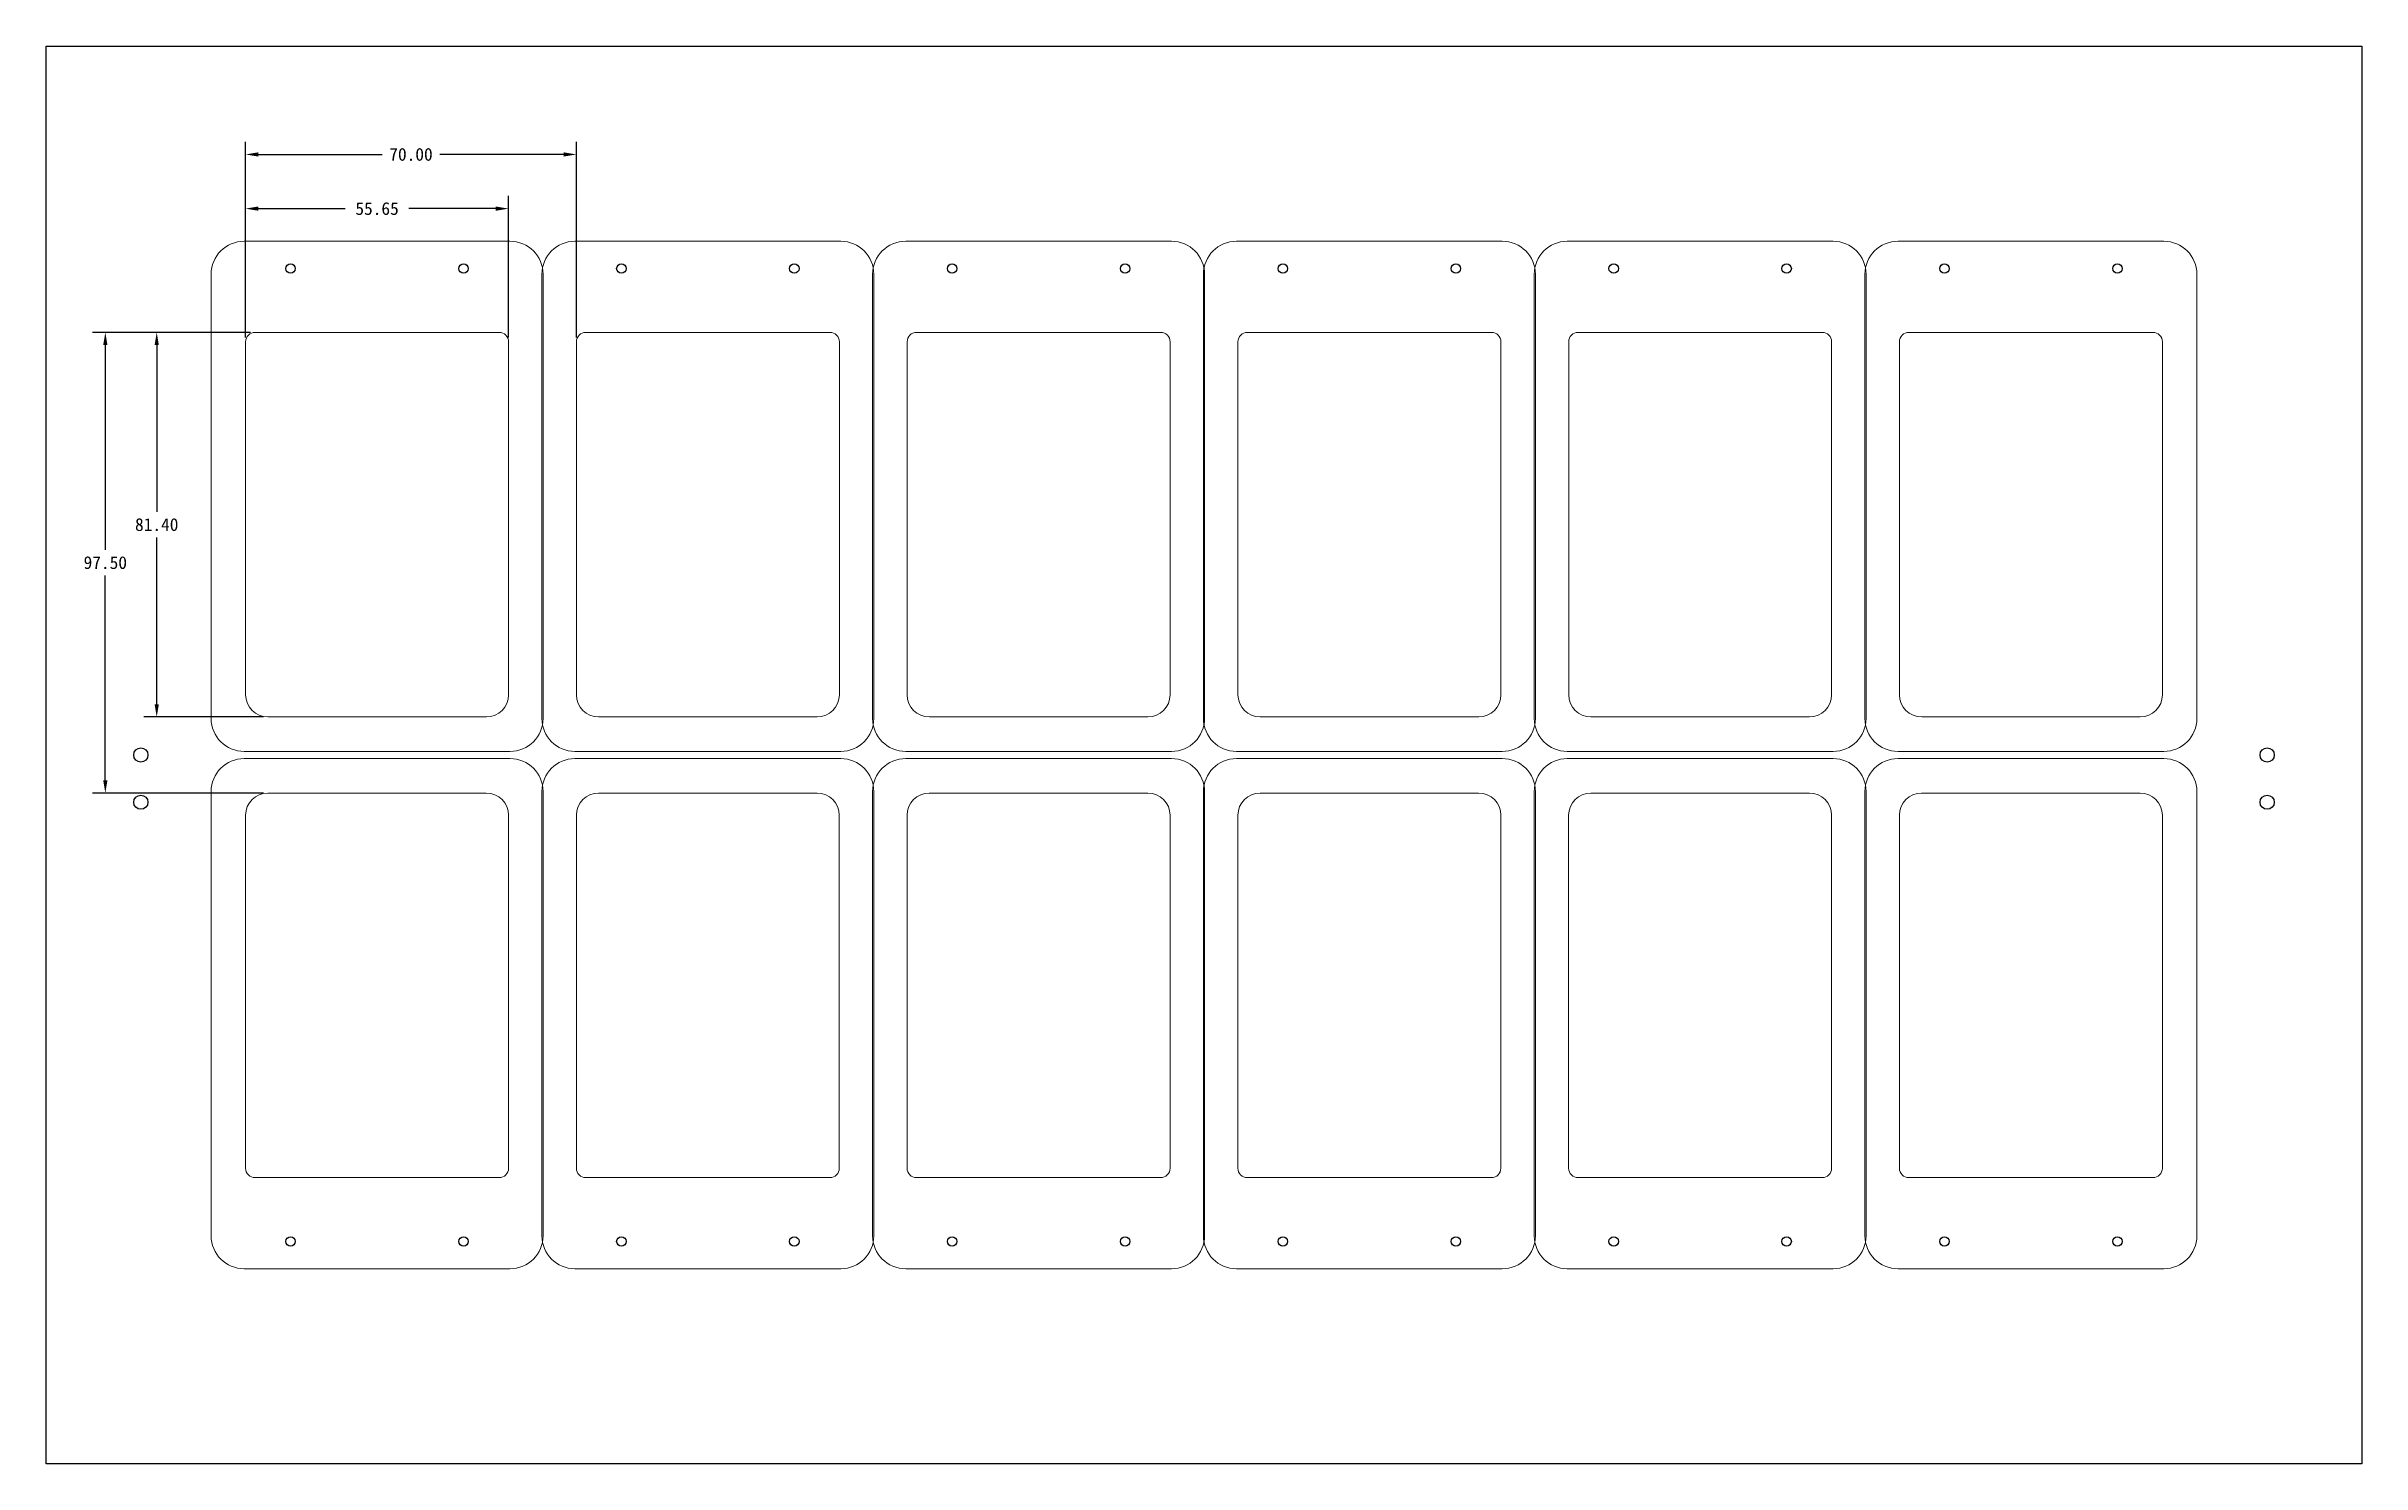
# Model space of a CAD drawing. Header units: millimetres. Extents: x 4167 to 4657, y 2393 to 2693.
import ezdxf

# ---------------------------------------------------------------- set-up
doc = ezdxf.new("R2010")
doc.units = ezdxf.units.MM
doc.header["$MEASUREMENT"] = 0
doc.layers.add('2-1等高线图层二', color=5, linetype='Continuous')
doc.layers.add('Make2D___U+53EF_U+89C1_U+7EBF___U+573A_U+666F_U+8F6E_U+5ED3_U+7EBF', color=7, linetype='Continuous')
doc.dimstyles.new('副本 Standard', dxfattribs={"dimscale": 15, "dimtxt": 0.18, "dimasz": 0.18, "dimexe": 0.18, "dimexo": 0.0625, "dimgap": 0.09, "dimtad": 0, "dimtih": 1, "dimtoh": 1, "dimzin": 0, "dimdsep": 46, "dimtxsty": 'Standard', "dimcen": 0.09, "dimadec": 0, "dimazin": 0, "dimtfac": 1, "dimtofl": 0, "dimtmove": 0, "dimatfit": 3, "dimfxl": 1, "dimtolj": 1, "dimtzin": 0, "dimarcsym": 0})

# ---------------------------------------------------------------- blocks, each defined once
blk = doc.blocks.new('854613')
at = {"layer": 'Make2D___U+53EF_U+89C1_U+7EBF___U+573A_U+666F_U+8F6E_U+5ED3_U+7EBF', "color": 7, "lineweight": 5}
for p, q in [((4232.78, 2576.69), (4232.78, 2651.39)), ((4234.78, 2653.39), (4286.43, 2653.39)), ((4288.43, 2651.39), (4288.43, 2576.69)), ((4283.73, 2571.99), (4237.48, 2571.99))]:
    blk.add_line(p, q, dxfattribs=at)
for centre, radius, start, end in [((4234.78, 2651.39), 2, 90, 180), ((4286.43, 2651.39), 2, 0, 90), ((4237.48, 2576.69), 4.7, 180, 270), ((4283.73, 2576.69), 4.7, 270, 0)]:
    blk.add_arc(centre, radius, start, end, dxfattribs=at)
blk = doc.blocks.new('*D176')
at = {"color": 0, "lineweight": -2}
for p, q in [((4208.98, 2631.39), (4208.98, 2661.34)), ((4264.63, 2631.39), (4264.63, 2661.34)), ((4211.68, 2658.64), (4230.05, 2658.64)), ((4261.93, 2658.64), (4243.55, 2658.64))]:
    blk.add_line(p, q, dxfattribs=at)
at = {"color": 0}
for points in [[(4211.68, 2659.09), (4211.68, 2658.19), (4208.98, 2658.64)], [(4261.93, 2659.09), (4261.93, 2658.19), (4264.63, 2658.64)]]:
    blk.add_solid(points, dxfattribs=at)
at = {"layer": 'Defpoints', "color": 0}
for p in [(4264.63, 2658.64), (4208.98, 2630.45), (4264.63, 2630.45)]:
    blk.add_point(p, dxfattribs=at)
at = {"color": 0, "insert": (4236.8, 2658.64), "char_height": 2.7, "attachment_point": 5}
blk.add_mtext('\\A1;55.65', dxfattribs=at)
blk = doc.blocks.new('*D177')
at = {"color": 0, "lineweight": -2}
for p, q in [((4210.04, 2632.45), (4187.47, 2632.45)), ((4190.17, 2629.75), (4190.17, 2594.45)), ((4190.17, 2553.75), (4190.17, 2589.05)), ((4212.74, 2551.05), (4187.47, 2551.05))]:
    blk.add_line(p, q, dxfattribs=at)
at = {"color": 0}
for points in [[(4189.72, 2629.75), (4190.62, 2629.75), (4190.17, 2632.45)], [(4189.72, 2553.75), (4190.62, 2553.75), (4190.17, 2551.05)]]:
    blk.add_solid(points, dxfattribs=at)
at = {"layer": 'Defpoints', "color": 0}
for p in [(4210.98, 2632.45), (4190.17, 2551.05), (4213.68, 2551.05)]:
    blk.add_point(p, dxfattribs=at)
at = {"color": 0, "insert": (4190.17, 2591.75), "char_height": 2.7, "attachment_point": 5}
blk.add_mtext('\\A1;81.40', dxfattribs=at)
blk = doc.blocks.new('*D178')
at = {"color": 0, "lineweight": -2}
for p, q in [((4208.98, 2631.39), (4208.98, 2672.81)), ((4278.98, 2631.39), (4278.98, 2672.81)), ((4211.68, 2670.11), (4237.9, 2670.11)), ((4276.28, 2670.11), (4250.05, 2670.11))]:
    blk.add_line(p, q, dxfattribs=at)
at = {"color": 0}
for points in [[(4211.68, 2670.56), (4211.68, 2669.66), (4208.98, 2670.11)], [(4276.28, 2670.56), (4276.28, 2669.66), (4278.98, 2670.11)]]:
    blk.add_solid(points, dxfattribs=at)
at = {"layer": 'Defpoints', "color": 0}
for p in [(4278.98, 2670.11), (4208.98, 2630.45), (4278.98, 2630.45)]:
    blk.add_point(p, dxfattribs=at)
at = {"color": 0, "insert": (4243.98, 2670.11), "char_height": 2.7, "attachment_point": 5}
blk.add_mtext('\\A1;70.00', dxfattribs=at)
blk = doc.blocks.new('*D179')
at = {"color": 0, "lineweight": -2}
for p, q in [((4210.04, 2632.45), (4176.59, 2632.45)), ((4179.29, 2629.75), (4179.29, 2586.4)), ((4179.29, 2537.65), (4179.29, 2581)), ((4212.74, 2534.95), (4176.59, 2534.95))]:
    blk.add_line(p, q, dxfattribs=at)
at = {"color": 0}
for points in [[(4178.84, 2629.75), (4179.74, 2629.75), (4179.29, 2632.45)], [(4178.84, 2537.65), (4179.74, 2537.65), (4179.29, 2534.95)]]:
    blk.add_solid(points, dxfattribs=at)
at = {"layer": 'Defpoints', "color": 0}
for p in [(4210.98, 2632.45), (4179.29, 2534.95), (4213.68, 2534.95)]:
    blk.add_point(p, dxfattribs=at)
at = {"color": 0, "insert": (4179.29, 2583.7), "char_height": 2.7, "attachment_point": 5}
blk.add_mtext('\\A1;97.50', dxfattribs=at)

msp = doc.modelspace()

# ---------------------------------------------------------------- linework, layer by layer
for centre in [(4218.503, 2645.948), (4255.103, 2645.948), (4288.503, 2645.948), (4325.103, 2645.948), (4358.503, 2645.948), (4395.103, 2645.948), (4428.503, 2645.948), (4465.103, 2645.948), (4498.503, 2645.948), (4535.103, 2645.948), (4568.503, 2645.948), (4605.103, 2645.948), (4218.503, 2440.048), (4255.103, 2440.048), (4288.503, 2440.048), (4325.103, 2440.048), (4358.503, 2440.048), (4395.103, 2440.048), (4428.503, 2440.048), (4465.103, 2440.048), (4498.503, 2440.048), (4535.103, 2440.048), (4568.503, 2440.048), (4605.103, 2440.048)]:
    msp.add_circle(centre, 1)
at = {"color": 1}
for centre in [(4186.803, 2542.998), (4636.803, 2542.998), (4186.803, 2532.998), (4636.803, 2532.998)]:
    msp.add_circle(centre, 1.5, dxfattribs=at)
at = {"layer": '2-1等高线图层二', "color": 0}
for p, q in [((4166.803, 2392.998), (4166.803, 2692.998)), ((4166.803, 2692.998), (4656.803, 2692.998)), ((4656.803, 2692.998), (4656.803, 2392.998)), ((4656.803, 2392.998), (4166.803, 2392.998))]:
    msp.add_line(p, q, dxfattribs=at)
at = {"layer": 'Make2D___U+53EF_U+89C1_U+7EBF___U+573A_U+666F_U+8F6E_U+5ED3_U+7EBF', "color": 7, "lineweight": 5}
for p, q in [((4208.678, 2651.748), (4264.928, 2651.748)), ((4278.678, 2651.748), (4334.928, 2651.748)), ((4348.678, 2651.748), (4404.928, 2651.748)), ((4418.678, 2651.748), (4474.928, 2651.748)), ((4488.678, 2651.748), (4544.928, 2651.748)), ((4558.678, 2651.748), (4614.928, 2651.748)), ((4201.678, 2550.748), (4201.678, 2644.748)), ((4271.678, 2550.748), (4271.678, 2644.748)), ((4271.928, 2644.748), (4271.928, 2550.748)), ((4341.678, 2550.748), (4341.678, 2644.748)), ((4341.928, 2644.748), (4341.928, 2550.748)), ((4411.678, 2550.748), (4411.678, 2644.748)), ((4411.928, 2644.748), (4411.928, 2550.748)), ((4481.678, 2550.748), (4481.678, 2644.748)), ((4481.928, 2644.748), (4481.928, 2550.748)), ((4551.678, 2550.748), (4551.678, 2644.748)), ((4551.928, 2644.748), (4551.928, 2550.748)), ((4621.928, 2644.748), (4621.928, 2550.748)), ((4264.928, 2543.748), (4208.678, 2543.748)), ((4334.928, 2543.748), (4278.678, 2543.748)), ((4404.928, 2543.748), (4348.678, 2543.748)), ((4474.928, 2543.748), (4418.678, 2543.748)), ((4544.928, 2543.748), (4488.678, 2543.748)), ((4614.928, 2543.748), (4558.678, 2543.748)), ((4208.678, 2542.248), (4264.928, 2542.248)), ((4278.678, 2542.248), (4334.928, 2542.248)), ((4348.678, 2542.248), (4404.928, 2542.248)), ((4418.678, 2542.248), (4474.928, 2542.248)), ((4488.678, 2542.248), (4544.928, 2542.248)), ((4558.678, 2542.248), (4614.928, 2542.248)), ((4201.678, 2441.248), (4201.678, 2535.248)), ((4271.678, 2441.248), (4271.678, 2535.248)), ((4271.928, 2535.248), (4271.928, 2441.248)), ((4341.678, 2441.248), (4341.678, 2535.248)), ((4341.928, 2535.248), (4341.928, 2441.248)), ((4411.678, 2441.248), (4411.678, 2535.248)), ((4411.928, 2535.248), (4411.928, 2441.248)), ((4481.678, 2441.248), (4481.678, 2535.248)), ((4481.928, 2535.248), (4481.928, 2441.248)), ((4551.678, 2441.248), (4551.678, 2535.248)), ((4551.928, 2535.248), (4551.928, 2441.248)), ((4621.928, 2535.248), (4621.928, 2441.248)), ((4264.928, 2434.248), (4208.678, 2434.248)), ((4334.928, 2434.248), (4278.678, 2434.248)), ((4404.928, 2434.248), (4348.678, 2434.248)), ((4474.928, 2434.248), (4418.678, 2434.248)), ((4544.928, 2434.248), (4488.678, 2434.248)), ((4614.928, 2434.248), (4558.678, 2434.248))]:
    msp.add_line(p, q, dxfattribs=at)
for centre, start, end in [((4208.678, 2644.748), 90, 180), ((4264.928, 2644.748), 0, 90), ((4278.678, 2644.748), 90, 180), ((4334.928, 2644.748), 0, 90), ((4348.678, 2644.748), 90, 180), ((4404.928, 2644.748), 0, 90), ((4418.678, 2644.748), 90, 180), ((4474.928, 2644.748), 0, 90), ((4488.678, 2644.748), 90, 180), ((4544.928, 2644.748), 0, 90), ((4558.678, 2644.748), 90, 180), ((4614.928, 2644.748), 0, 90), ((4208.678, 2550.748), 180, 270), ((4264.928, 2550.748), 270, 0), ((4278.678, 2550.748), 180, 270), ((4334.928, 2550.748), 270, 0), ((4348.678, 2550.748), 180, 270), ((4404.928, 2550.748), 270, 0), ((4418.678, 2550.748), 180, 270), ((4474.928, 2550.748), 270, 0), ((4488.678, 2550.748), 180, 270), ((4544.928, 2550.748), 270, 0), ((4558.678, 2550.748), 180, 270), ((4614.928, 2550.748), 270, 0), ((4208.678, 2535.248), 90, 180), ((4264.928, 2535.248), 0, 90), ((4278.678, 2535.248), 90, 180), ((4334.928, 2535.248), 0, 90), ((4348.678, 2535.248), 90, 180), ((4404.928, 2535.248), 0, 90), ((4418.678, 2535.248), 90, 180), ((4474.928, 2535.248), 0, 90), ((4488.678, 2535.248), 90, 180), ((4544.928, 2535.248), 0, 90), ((4558.678, 2535.248), 90, 180), ((4614.928, 2535.248), 0, 90), ((4208.678, 2441.248), 180, 270), ((4264.928, 2441.248), 270, 0), ((4278.678, 2441.248), 180, 270), ((4334.928, 2441.248), 270, 0), ((4348.678, 2441.248), 180, 270), ((4404.928, 2441.248), 270, 0), ((4418.678, 2441.248), 180, 270), ((4474.928, 2441.248), 270, 0), ((4488.678, 2441.248), 180, 270), ((4544.928, 2441.248), 270, 0), ((4558.678, 2441.248), 180, 270), ((4614.928, 2441.248), 270, 0)]:
    msp.add_arc(centre, 7, start, end, dxfattribs=at)

# ---------------------------------------------------------------- block references
at = {"xscale": -1}
for p in [(8497.412, -20.94), (8567.412, -20.94), (8637.412, -20.94), (8707.412, -20.94), (8777.412, -20.94), (8847.412, -20.94)]:
    msp.add_blockref('854613', p, dxfattribs=at)
at = {"xscale": -1, "rotation": 180}
for p in [(-23.806, 5106.935), (46.194, 5106.935), (116.194, 5106.935), (186.194, 5106.935), (256.194, 5106.935), (326.194, 5106.935)]:
    msp.add_blockref('854613', p, dxfattribs=at)

# ---------------------------------------------------------------- dimensions: what is measured, and where the dimension line sits
for base, p2, picture, middle in [((4278.978, 2670.11), (4278.978, 2630.448), '*D178', (4243.978, 2670.11)), ((4264.628, 2658.644), (4264.628, 2630.448), '*D176', (4236.803, 2658.644))]:
    dim = msp.add_linear_dim(base=base, p1=(4208.978, 2630.448), p2=p2, dimstyle='副本 Standard')
    dim.commit()
    dim.dimension.update_dxf_attribs({"geometry": picture, "text_midpoint": middle})
for base, p2, picture, middle in [((4179.286, 2534.948), (4213.678, 2534.948), '*D179', (4179.286, 2583.698)), ((4190.168, 2551.048), (4213.678, 2551.048), '*D177', (4190.168, 2591.748))]:
    dim = msp.add_linear_dim(base=base, p1=(4210.978, 2632.448), p2=p2, angle=90, dimstyle='副本 Standard')
    dim.commit()
    dim.dimension.update_dxf_attribs({"geometry": picture, "text_midpoint": middle})

doc.saveas('drawing.dxf')
